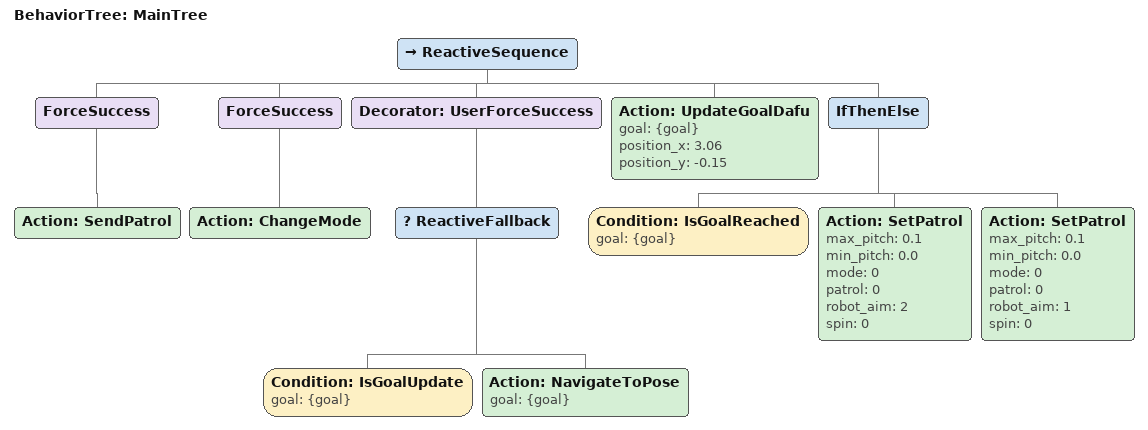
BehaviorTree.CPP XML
<?xml version="1.0"?>
<root main_tree_to_execute="MainTree">
    <BehaviorTree ID="MainTree">
        <ReactiveSequence>
            <ForceSuccess>
                <Action ID="SendPatrol"/>
            </ForceSuccess>
            <ForceSuccess>
                <Action ID="ChangeMode"/>
            </ForceSuccess>
            <Decorator ID="UserForceSuccess">
                <ReactiveFallback>
                    <Condition ID="IsGoalUpdate" goal="{goal}"/>
                    <Action ID="NavigateToPose" goal="{goal}"/>
                </ReactiveFallback>
            </Decorator>
            <Action ID="UpdateGoalDafu" goal="{goal}" position_x="3.06" position_y="-0.15"/>
            <IfThenElse>
                <Condition ID="IsGoalReached" goal="{goal}"/>
                <Action ID="SetPatrol" max_pitch="0.1" min_pitch="0.0" mode="0" patrol="0" robot_aim="2" spin="0"/>
                <Action ID="SetPatrol" max_pitch="0.1" min_pitch="0.0" mode="0" patrol="0" robot_aim="1" spin="0"/>
            </IfThenElse>
        </ReactiveSequence>
    </BehaviorTree>
</root>
